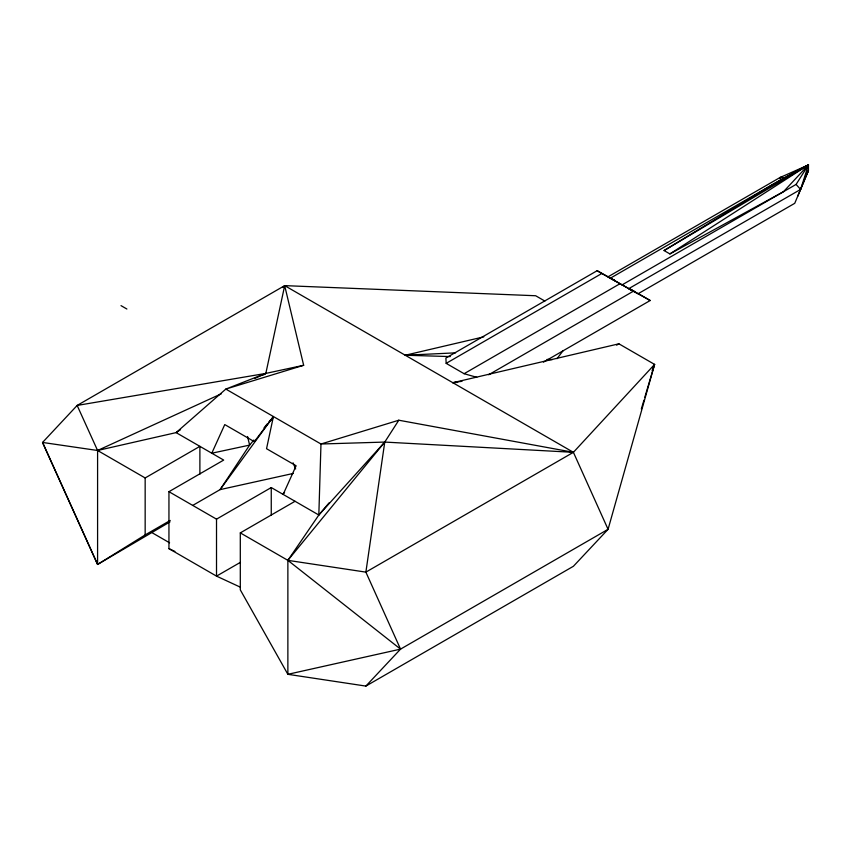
<?xml version="1.0" encoding="UTF-8"?>
<svg xmlns="http://www.w3.org/2000/svg" width="851" height="851" viewBox="0 0 851 851"><rect width="100%" height="100%" fill="white"/><g stroke="black" fill="none" stroke-linecap="round" stroke-linejoin="round"><path stroke-width="1.28" d="M458.051 382.344L452.838 382.705L618.911 343.815L654.589 364.409L608.071 529.311L573.404 566.277L365.877 686.087L287.872 674.311L287.872 560.352L318.827 515.015L320.976 444.009L225.834 389.077L176.104 432.616L97.588 450.487L42.55 442.446L97.588 564.447L170.019 521.865M641.324 409.012L643.973 400.098M644.728 397.545L654.589 364.409L573.404 452.317L365.877 572.127L287.872 560.352L240.301 532.886L240.301 589.86L287.872 674.311L400.544 649.122L608.071 529.311L573.404 452.317L284.681 285.628L77.154 405.438L42.55 442.446L97.588 564.447L145.159 534.928L170.243 520.45M610.284 278.245L784.452 177.689L808.45 164.913L808.45 170.562L800.578 189.443L628.581 288.744L638.09 293.755L794.738 203.315L800.578 189.443L808.45 164.913L779.963 177.551L607.976 276.852L633.24 291.202M652.111 370.568L654.589 364.409M797.653 196.379L808.45 170.562L806.344 173.7M271.788 420.128L273.405 416.543L254.332 441.658L224.76 424.585L211.782 453.221L249.62 445.105L253.864 440.01M805.45 176.168L808.45 170.562M621.921 284.968L796.1 184.412L808.45 164.913L771.878 184.954L664.078 250.556L669.897 253.917L783.516 191.677L808.45 164.913L664.078 250.556M284.553 492.229L283.149 494.41L296.116 465.784L266.544 448.711L273.405 416.543L220.101 489.612L192.73 505.42M570.766 452.583L573.404 452.317L398.8 420.224L384.758 442.073L287.872 560.352L400.544 649.122L365.877 686.087M557.011 358.707L563.107 350.655M264.065 427.766L267.459 423.692M269.161 421.649L270.863 419.607M240.312 587.158L216.516 576.127L168.945 548.661L168.945 491.687L216.516 519.153L271.256 487.549L318.827 515.015L329.029 502.909M318.827 515.015L384.758 442.073L573.404 452.317L570.798 451.86M282.915 287.521L284.681 285.628L535.662 295.744L544.863 301.063M180.54 429.691L176.104 432.616L223.685 460.083L168.945 491.687M263.608 374.865L265.831 373.408L303.658 365.292L284.681 285.628L265.831 373.408L255.013 378.365M669.897 253.917L808.45 164.913M616.624 345.155L618.911 343.815M303.658 365.292L225.834 389.077L265.831 373.408L77.154 405.438L97.588 450.487L145.159 477.954L199.889 446.35L199.889 474.177M608.465 276.969L597.147 270.703L445.892 358.026L446.169 363.356L464.114 373.706L476.741 377.301M446.169 363.356L601.785 273.511L650.196 300.509L543.459 362.132M464.114 373.706L619.73 283.872M488.655 374.77L633.038 291.414M240.301 532.886L295.042 501.282M240.461 562.309L216.516 576.127L216.516 519.153M221.366 393.779L97.588 450.487L97.588 564.447M398.8 420.224L320.976 444.009L384.758 442.073L365.877 572.127L400.544 649.122M780.644 179.976L779.963 177.551L782.441 176.944M450.296 356.58L405.267 355.239L483.793 336.847M293.34 473.422L220.101 489.612L249.62 445.105L247.545 436.499M452.838 382.705L456.774 382.088M459.402 381.684L462.019 381.269M405.267 355.239L455.551 352.846M546.98 359.441L552.278 359.601M779.963 177.551L784.452 177.689M168.945 548.661L174.891 551.427M611.858 278.851L615.262 280.734M629.974 288.893L632.24 290.148M611.316 278.702L614.762 280.617M633.357 290.787L635.601 292.084M637.846 293.382L650.196 300.509M630.24 289.223L635.846 292.467M121.012 305.637L126.884 309.019M152.318 532.843L169.583 542.81M597.147 270.703L601.785 273.511M796.1 184.412L800.578 189.443M293.052 462.827L295.637 468.922M271.256 487.549L271.256 515.376M145.159 477.954L145.159 534.928"/></g></svg>
